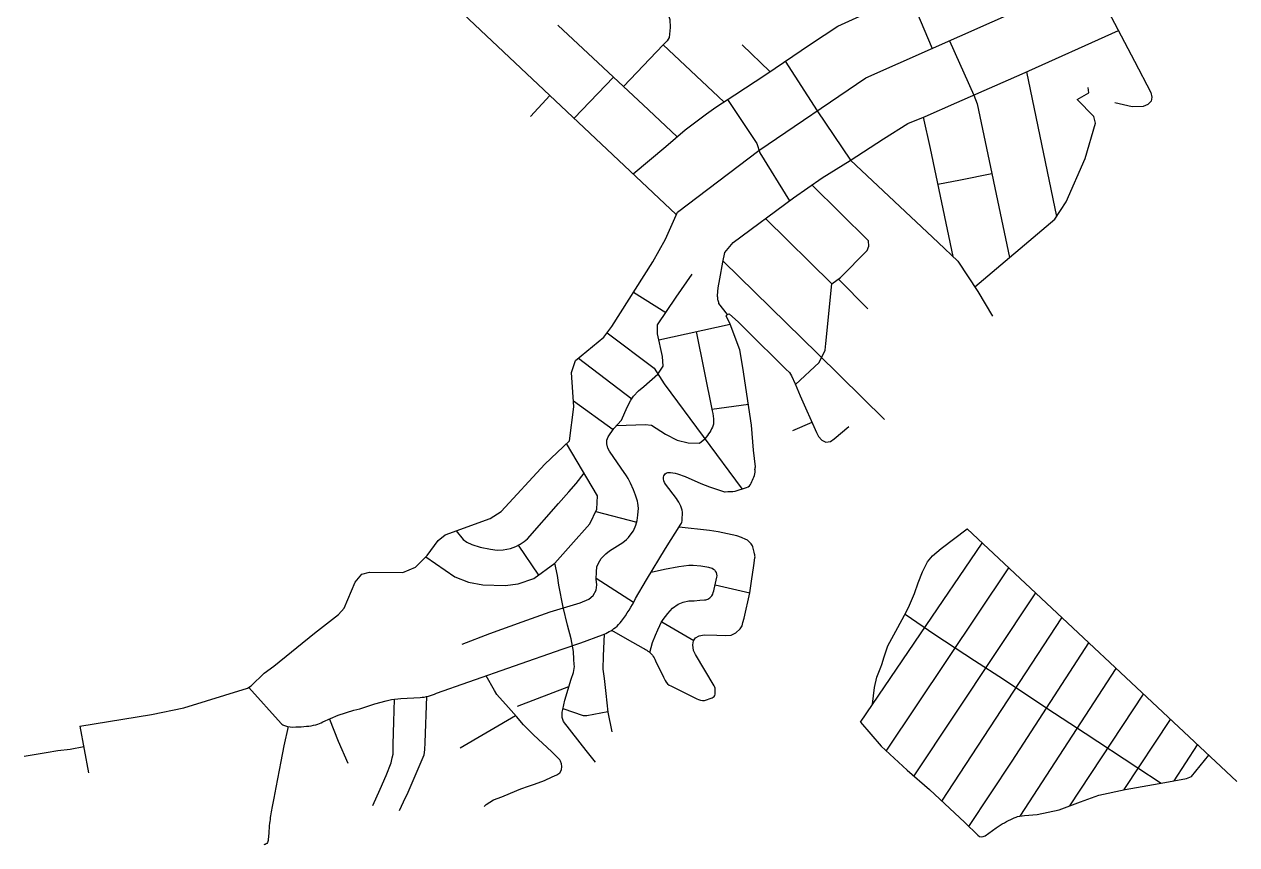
# Model space of a CAD drawing. Extents: x 332434 to 339454, y 7370889 to 7374587.
# Drawn here: x 335482 to 337471, y 7371122 to 7372468 of the extents above; entities that cross this region are included whole.
import ezdxf

# ---------------------------------------------------------------- set-up
doc = ezdxf.new("R2010")
doc.units = 0
doc.header["$MEASUREMENT"] = 0
for name, color, linetype in [('MCT -  RUA GREGÓRIO DE MATOS', 6, 'CONTINUOUS'), ('MCT -  RUA GUANAMBY', 1, 'CONTINUOUS'), ('MCT -  RUA GUARAPÉ', 1, 'CONTINUOUS'), ('MCT - AVENIDA GUATEMALA', 2, 'CONTINUOUS'), ('MCT - AVENIDA MONTEMOR', 1, 'CONTINUOUS'), ('MCT - AVENIDA VITÓRIA', 8, 'CONTINUOUS'), ('MCT - ESTRADA', 6, 'CONTINUOUS'), ('MCT - ESTRADA DO PONEY CLUB', 5, 'CONTINUOUS'), ('MCT - PASSAGEM DIAMANTE', 3, 'CONTINUOUS'), ('MCT - PASSAGEM TURMALINA', 4, 'CONTINUOUS'), ('MCT - RUA 1', 3, 'CONTINUOUS'), ('MCT - RUA 57', 1, 'CONTINUOUS'), ('MCT - RUA BRAZ CUBAS', 8, 'CONTINUOUS'), ('MCT - RUA CAMILA DE ALMEIDA BORGES', 6, 'CONTINUOUS'), ('MCT - RUA CANDÉ', 8, 'CONTINUOUS'), ('MCT - RUA CAPITÃO CARLOS LAMARCA', 8, 'CONTINUOUS'), ('MCT - RUA CHICO MENDES', 3, 'CONTINUOUS'), ('MCT - RUA CORONEL BONIFÁCIO CARVALHO', 2, 'CONTINUOUS'), ('MCT - RUA DEPUTADO CARLOS MARIGHELLA', 2, 'CONTINUOUS'), ('MCT - RUA DOS CAÇADORES', 1, 'CONTINUOUS'), ('MCT - RUA DOS COCAIS', 3, 'CONTINUOUS'), ('MCT - RUA DOS EDUCANDÁRIOS', 1, 'CONTINUOUS'), ('MCT - RUA DOS INGAZEIROS', 3, 'CONTINUOUS'), ('MCT - RUA DOS JATOBÁS', 4, 'CONTINUOUS'), ('MCT - RUA DOS JEQUITIBÁS', 5, 'CONTINUOUS'), ('MCT - RUA DOS NAVEGANTES', 6, 'CONTINUOUS'), ('MCT - RUA DOS PESCADORES', 3, 'CONTINUOUS'), ('MCT - RUA DOS PINHAIS', 1, 'CONTINUOUS'), ('MCT - RUA DOS VELEIROS', 4, 'CONTINUOUS'), ('MCT - RUA EDSON ROBERTO VISMARA', 2, 'CONTINUOUS'), ('MCT - RUA ELIZABETH LOBO GARCIA', 4, 'CONTINUOUS'), ("MCT - RUA HERBERT DE SOUZA ''BETINHO''", 1, 'CONTINUOUS'), ('MCT - RUA IPÊ AMARELO', 2, 'CONTINUOUS'), ('MCT - RUA JOSUÉ DE CASTRO', 6, 'CONTINUOUS'), ('MCT - RUA LUCIDALVA DA SILVA', 6, 'CONTINUOUS'), ('MCT - RUA LUZIA DA COSTA BATISTA', 8, 'CONTINUOUS'), ('MCT - RUA MARGARIDA MARIA ALVES', 5, 'CONTINUOUS'), ('MCT - RUA MARIA DA PENHA N. E SILVA', 4, 'CONTINUOUS'), ('MCT - RUA NELSON PIZSOLITTO', 8, 'CONTINUOUS'), ('MCT - RUA NILSON DE SOUZA', 3, 'CONTINUOUS'), ('MCT - RUA NORA ASTORGA', 5, 'CONTINUOUS'), ('MCT - RUA NOSSA SENHORA DE GUADALUPE', 4, 'CONTINUOUS'), ('MCT - RUA PADRE DAMIÃO CALIXTO TRAJANO', 2, 'CONTINUOUS'), ('MCT - RUA PAINEIRAS', 6, 'CONTINUOUS'), ('MCT - RUA PAU BRASIL', 8, 'CONTINUOUS'), ('MCT - RUA PAULO FREIRE', 5, 'CONTINUOUS'), ('MCT - RUA RITA MENDES DE OLIVEIRA', 1, 'CONTINUOUS'), ('MCT - RUA SANTA MARTINS', 1, 'CONTINUOUS'), ('MCT - RUA SEBASTIANA REGACCINI SIMÃO', 6, 'CONTINUOUS'), ('MCT - RUA SEBASTIÃO PACHECO', 4, 'CONTINUOUS'), ('MCT - RUA SEBASTIÃO RODRIGUES', 3, 'CONTINUOUS'), ('MCT - RUA SHEILA DE MELLO SOBRAL', 4, 'CONTINUOUS'), ('MCT - RUA SÃO CRISTÓVÃO', 3, 'CONTINUOUS'), ('MCT - RUA SÃO JOSÉ OPERÁRIO', 5, 'CONTINUOUS'), ('MCT - RUA SÃO SIMÃO', 5, 'CONTINUOUS'), ('MCT - RUA SÍLVIO DE LIMA', 1, 'CONTINUOUS'), ('MCT - RUA TERESA BARBOSA DE OLIVEIRA', 2, 'CONTINUOUS'), ('MCT - RUA TOM JOBIM', 5, 'CONTINUOUS'), ('MCT - RUA TUPINAMBÁS', 4, 'CONTINUOUS'), ('MCT - RUA VINÍCIUS DE MORAIS', 1, 'CONTINUOUS'), ('MCT - RUA VÂNIA SILVA SANTOS', 1, 'CONTINUOUS'), ('MCT - RUA XAPURÍ', 8, 'CONTINUOUS'), ('MCT - VIELA 1', 5, 'CONTINUOUS'), ('MCT - VIELA 13', 3, 'CONTINUOUS'), ('MCT - VIELA 15', 1, 'CONTINUOUS'), ('MCT - VIELA 17', 3, 'CONTINUOUS'), ('MCT - VIELA 18', 2, 'CONTINUOUS'), ('MCT - VIELA 3', 2, 'CONTINUOUS'), ('MCT - VIELA 4', 2, 'CONTINUOUS'), ('MCT - VIELA 7', 4, 'CONTINUOUS'), ('MCT - VIELA 8', 5, 'CONTINUOUS'), ('MCT - VIELA 9', 8, 'CONTINUOUS')]:
    doc.layers.add(name, color=color, linetype=linetype)

msp = doc.modelspace()

# ---------------------------------------------------------------- linework, layer by layer
at = {"layer": 'MCT -  RUA GREGÓRIO DE MATOS', "color": 0, "linetype": 'Continuous'}
msp.add_lwpolyline([(336584, 7371963.8), (336610.7, 7371833.9, -0.044765), (336612.8, 7371816.2, -0.108482), (336612.1, 7371810.4, -0.10005), (336598.6, 7371788.2)], format="xyb", dxfattribs=at)
at = {"layer": 'MCT -  RUA GUANAMBY', "color": 0, "linetype": 'Continuous'}
msp.add_lwpolyline([(336383.1, 7371850.5), (336448.3, 7371803.4)], dxfattribs=at)
at = {"layer": 'MCT -  RUA GUARAPÉ', "color": 0, "linetype": 'Continuous'}
msp.add_lwpolyline([(336053.9, 7371186.4), (336066.2, 7371213.4), (336076, 7371235.4), (336084.2, 7371256.3), (336085.9, 7371264.7), (336087.3, 7371270.7), (336087.4, 7371286.9), (336088.3, 7371323.7), (336089.2, 7371360.9)], dxfattribs=at)
at = {"layer": 'MCT - AVENIDA GUATEMALA', "color": 0, "linetype": 'Continuous'}
msp.add_lwpolyline([(336853.6, 7371323.3), (336887.5, 7371283.8), (336930.5, 7371244.3), (336966.9, 7371212.8), (337024.9, 7371158.3), (337046.2, 7371137.6, 0.37068), (337058.2, 7371136.9), (337076.5, 7371149.7, -0.046865), (337103.8, 7371165.1, -0.011933), (337111.2, 7371168.2), (337122.6, 7371170.2), (337143.6, 7371171.9), (337179.8, 7371179.4), (337214.5, 7371192.4), (337244.9, 7371203.2), (337287.7, 7371212.8), (337353.2, 7371224.4), (337388.3, 7371230.6), (337396.6, 7371234), (337425.1, 7371268.8)], format="xyb", dxfattribs=at)
at = {"layer": 'MCT - AVENIDA MONTEMOR', "color": 0, "linetype": 'Continuous'}
msp.add_lwpolyline([(337028.5, 7371640.3), (337470.9, 7371225.9)], dxfattribs=at)
at = {"layer": 'MCT - AVENIDA VITÓRIA', "color": 0, "linetype": 'Continuous'}
msp.add_lwpolyline([(336926.8, 7371500.2), (336975.5, 7371466.9), (337041, 7371424.5), (337088.6, 7371393.7), (337159.3, 7371346.1), (337222.5, 7371305.1), (337307, 7371249.5), (337346.8, 7371223.3)], dxfattribs=at)
at = {"layer": 'MCT - ESTRADA', "color": 0, "linetype": 'Continuous'}
msp.add_lwpolyline([(335914.9, 7371316), (335908.2, 7371284.5), (335902.8, 7371258.4), (335894.7, 7371216.1), (335891.5, 7371198.2), (335888.4, 7371182.1, 0.014163), (335884.5, 7371157.2, 0.02694), (335883.2, 7371140.9), (335882.5, 7371130.9, -0.148894), (335879.9, 7371124.1, -0.14327), (335875, 7371122, 45.576709)], format="xyb", dxfattribs=at)
at = {"layer": 'MCT - ESTRADA DO PONEY CLUB', "color": 0, "linetype": 'Continuous'}
msp.add_lwpolyline([(335573.6, 7371316.3), (335690.7, 7371335.7), (335743.9, 7371346.5), (335848.3, 7371379.1), (335854.4, 7371382.5), (335875.7, 7371403.3), (335891.5, 7371414.9), (335958.2, 7371469), (335997.4, 7371499.5), (336007, 7371510.2), (336025.2, 7371552.7), (336036, 7371565.9), (336048.5, 7371569.3), (336102.9, 7371568.6), (336123.8, 7371577.2), (336142.9, 7371596.6), (336161.2, 7371621), (336172.3, 7371630.6), (336246.3, 7371657.5), (336264.3, 7371668.6), (336336.1, 7371746.4), (336376.5, 7371784.9), (336383.8, 7371840.2), (336379.9, 7371896.7), (336386.1, 7371916.4), (336433, 7371954.6), (336446.1, 7371972.1), (336513, 7372078.1), (336534, 7372115.5), (336553.4, 7372159.7), (336687.2, 7372260.8), (336862.7, 7372380.3), (337122.8, 7372495.4)], dxfattribs=at)
at = {"layer": 'MCT - PASSAGEM DIAMANTE', "color": 0, "linetype": 'Continuous'}
msp.add_lwpolyline([(335482.2, 7371267.2), (335517.9, 7371273.2), (335537.1, 7371276.4), (335557.3, 7371279), (335579.7, 7371283.4)], dxfattribs=at)
at = {"layer": 'MCT - PASSAGEM TURMALINA', "color": 0, "linetype": 'Continuous'}
msp.add_lwpolyline([(335573.6, 7371316.3), (335587.6, 7371240.2)], dxfattribs=at)
at = {"layer": 'MCT - RUA 1', "color": 0, "linetype": 'Continuous'}
msp.add_lwpolyline([(336312.5, 7372317), (336344.5, 7372351)], dxfattribs=at)
at = {"layer": 'MCT - RUA 57', "color": 0, "linetype": 'Continuous'}
msp.add_lwpolyline([(336659.7, 7372434.3), (336705.1, 7372390.5)], dxfattribs=at)
at = {"layer": 'MCT - RUA BRAZ CUBAS', "color": 0, "linetype": 'Continuous'}
msp.add_lwpolyline([(336521.5, 7371894.2), (336529.9, 7371907), (336528.9, 7371922.8), (336520.6, 7371960.4), (336520.6, 7371975.1), (336551.7, 7372020.5), (336577.9, 7372058.2)], dxfattribs=at)
at = {"layer": 'MCT - RUA CAMILA DE ALMEIDA BORGES', "color": 0, "linetype": 'Continuous'}
msp.add_lwpolyline([(336505, 7372561.1), (336536.2, 7372490.9), (336541.2, 7372475.8), (336541.6, 7372462.5), (336540.1, 7372446.3), (336536.5, 7372440.8), (336530, 7372434.1)], dxfattribs=at)
at = {"layer": 'MCT - RUA CANDÉ', "color": 0, "linetype": 'Continuous'}
msp.add_lwpolyline([(336291.3, 7371349.5), (336375.6, 7371381.4)], dxfattribs=at)
at = {"layer": 'MCT - RUA CAPITÃO CARLOS LAMARCA', "color": 0, "linetype": 'Continuous'}
msp.add_lwpolyline([(336200.7, 7371451.2), (336246, 7371468.6), (336298.8, 7371487.7), (336344.6, 7371503.9), (336344.6, 7371503.9), (336366.5, 7371510.6)], dxfattribs=at)
at = {"layer": 'MCT - RUA CHICO MENDES', "color": 0, "linetype": 'Continuous'}
msp.add_lwpolyline([(336357.4, 7372466.7), (336505.9, 7372327.8), (336552.9, 7372283.4)], dxfattribs=at)
at = {"layer": 'MCT - RUA CORONEL BONIFÁCIO CARVALHO', "color": 0, "linetype": 'Continuous'}
msp.add_lwpolyline([(336391, 7371920.4), (336478.6, 7371853.7)], dxfattribs=at)
at = {"layer": 'MCT - RUA DEPUTADO CARLOS MARIGHELLA', "color": 0, "linetype": 'Continuous'}
msp.add_lwpolyline([(336140.8, 7371594.4), (336188.3, 7371561.6), (336210.9, 7371552.9), (336234.4, 7371548.2), (336271.1, 7371547.1), (336292.4, 7371550.3), (336317.8, 7371558.7), (336352.2, 7371584.1), (336352.2, 7371584.1)], dxfattribs=at)
at = {"layer": 'MCT - RUA DOS CAÇADORES', "color": 0, "linetype": 'Continuous'}
msp.add_lwpolyline([(336366.5, 7371510.6), (336394, 7371518.9), (336408.1, 7371524.8), (336415.5, 7371531), (336420.1, 7371539.7), (336421.3, 7371548.6), (336420.3, 7371557.6), (336420.8, 7371569.7), (336421.6, 7371577.8), (336424, 7371584.2), (336428.5, 7371591.6), (336436.1, 7371599.2), (336442.3, 7371604), (336464.1, 7371618), (336469.8, 7371622.8), (336473.4, 7371626.1), (336477.9, 7371631.9), (336481.3, 7371636.8), (336485.4, 7371646.3), (336487.5, 7371653.8), (336488.8, 7371662.9), (336489.7, 7371674), (336488.6, 7371682.2), (336487.9, 7371685.8), (336484.6, 7371695.6), (336481.7, 7371704.2), (336476.7, 7371715), (336472.6, 7371722.8), (336470.1, 7371727.3), (336461.5, 7371739.6), (336442, 7371767.5), (336439.6, 7371772.7), (336437.6, 7371779.8), (336438, 7371786), (336439.7, 7371791), (336449.4, 7371805), (336461.7, 7371818.6), (336471.1, 7371839.8), (336477, 7371851.3), (336481.5, 7371857.9), (336489.7, 7371866.9), (336498.3, 7371873.8), (336521.5, 7371894.2)], dxfattribs=at)
at = {"layer": 'MCT - RUA DOS COCAIS', "color": 0, "linetype": 'Continuous'}
msp.add_lwpolyline([(337286.1, 7371212.5), (337286.1, 7371212.5), (337362.4, 7371327.5)], dxfattribs=at)
at = {"layer": 'MCT - RUA DOS EDUCANDÁRIOS', "color": 0, "linetype": 'Continuous'}
msp.add_lwpolyline([(337368.4, 7371227.1), (337368.4, 7371227.1), (337406.6, 7371286.1)], dxfattribs=at)
at = {"layer": 'MCT - RUA DOS INGAZEIROS', "color": 0, "linetype": 'Continuous'}
msp.add_lwpolyline([(336853.6, 7371323.3), (336952, 7371467.8), (336952, 7371467.8), (337053.3, 7371617)], dxfattribs=at)
at = {"layer": 'MCT - RUA DOS JATOBÁS', "color": 0, "linetype": 'Continuous'}
msp.add_lwpolyline([(336873.7, 7371352.8), (336876.7, 7371379.8), (336880.5, 7371397), (336887, 7371413.2), (336888.7, 7371417.6), (336892.8, 7371430.5), (336895.8, 7371440.2), (336898.8, 7371448.4), (336915, 7371478.3), (336926, 7371498.7), (336932.7, 7371511.4), (336942.4, 7371534.1), (336948.2, 7371551.5), (336955.6, 7371569.8), (336963.9, 7371586.1), (336972, 7371595.9), (336986.2, 7371608.2), (337028.5, 7371640.3)], dxfattribs=at)
msp.add_lwpolyline([(337029.7, 7371641.3), (337029.7, 7371641.3), (337029.7, 7371641.3)], close=True, dxfattribs=at)
at = {"layer": 'MCT - RUA DOS JEQUITIBÁS', "color": 0, "linetype": 'Continuous'}
msp.add_lwpolyline([(337115.6, 7371169), (337115.6, 7371169), (337115.6, 7371169), (337273.3, 7371410.9)], dxfattribs=at)
at = {"layer": 'MCT - RUA DOS NAVEGANTES', "color": 0, "linetype": 'Continuous'}
msp.add_lwpolyline([(336508, 7371437.5), (336512.4, 7371453.6), (336517.5, 7371465.9), (336521.4, 7371474.8), (336524.6, 7371481.6), (336527.1, 7371486.5), (336530.3, 7371491.3), (336537.7, 7371501.5), (336545.3, 7371510), (336554.7, 7371516.7), (336562.8, 7371520.2), (336572.3, 7371522.2), (336580.8, 7371522.4), (336590.1, 7371523.2), (336598.1, 7371523.7, 0.119832), (336605.3, 7371526, 0.12307), (336610, 7371530.6, 0.096476), (336613.8, 7371541.2), (336618.2, 7371560.8, 0.217676), (336616.2, 7371570.8, 0.135616), (336612.7, 7371573.5), (336610.3, 7371575.1), (336605.2, 7371576.7), (336592, 7371578.9), (336579.4, 7371580.3), (336572.5, 7371580.2), (336572.5, 7371580.2), (336572.5, 7371580.2), (336556.1, 7371578.2), (336532.2, 7371573.4), (336510.6, 7371568.5)], format="xyb", dxfattribs=at)
at = {"layer": 'MCT - RUA DOS PESCADORES', "color": 0, "linetype": 'Continuous'}
msp.add_lwpolyline([(336433.6, 7371467.6), (336431.8, 7371432.2), (336431.1, 7371410), (336433.4, 7371394.6), (336436.2, 7371370.4), (336439.4, 7371339.8), (336446.1, 7371307.2)], dxfattribs=at)
at = {"layer": 'MCT - RUA DOS PINHAIS', "color": 0, "linetype": 'Continuous'}
msp.add_lwpolyline([(337140.8, 7371535.1), (336941.1, 7371235.1)], dxfattribs=at)
at = {"layer": 'MCT - RUA DOS VELEIROS', "color": 0, "linetype": 'Continuous'}
msp.add_lwpolyline([(336635.5, 7371992), (336638.3, 7371993), (336653.5, 7371979.1), (336683.3, 7371949.6), (336714.3, 7371919.2), (336731.6, 7371902.2), (336737.4, 7371896.5), (336740.6, 7371891.5), (336746.6, 7371878.4), (336754.7, 7371858.7), (336781.5, 7371798.4), (336784.7, 7371791.6), (336790.3, 7371785.9), (336797, 7371782.7), (336804.5, 7371783.7), (336810.4, 7371787.9), (336834.6, 7371808.3)], dxfattribs=at)
at = {"layer": 'MCT - RUA EDSON ROBERTO VISMARA', "color": 0, "linetype": 'Continuous'}
msp.add_lwpolyline([(336628.3, 7372079.2), (336783.9, 7371927.5), (336893, 7371819.9)], dxfattribs=at)
at = {"layer": 'MCT - RUA ELIZABETH LOBO GARCIA', "color": 0, "linetype": 'Continuous'}
msp.add_lwpolyline([(335850.3, 7371380.2), (335903.3, 7371321.2, 0.138031), (335909.3, 7371317.4, 0.086183), (335927.4, 7371315.2, 0.006447), (335944.9, 7371316.3, 0.044675), (335960.7, 7371318.9, 0.067924), (335972.1, 7371323.6), (335997.2, 7371334.8), (336022.6, 7371342.6), (336032.5, 7371345), (336057, 7371353.2), (336075.6, 7371358.2), (336084.6, 7371360.5), (336099.6, 7371361.7), (336131.4, 7371363.6, 0.096676), (336158.1, 7371370.5), (336211.4, 7371389.2), (336286.4, 7371415.4), (336364.4, 7371442.8), (336395.3, 7371453.2), (336430.4, 7371466.4, 0.078493), (336451.8, 7371478.5, 0.06392), (336461.8, 7371488.8, 0.045434), (336484.8, 7371526.1), (336502.9, 7371556.6), (336534.2, 7371607.9), (336534.2, 7371607.9), (336559.2, 7371647.7, 0.122875), (336561.4, 7371655.4, -0.002708), (336561.7, 7371664.5, 0.122846), (336559.1, 7371677.4, 0.025977), (336552, 7371690.3), (336533.8, 7371713.6, -0.217751), (336530.9, 7371725.2, -0.180978), (336534.9, 7371731.6, -0.098278), (336538, 7371732.8, -0.147861)], format="xyb", dxfattribs=at)
at = {"layer": "MCT - RUA HERBERT DE SOUZA ''BETINHO''", "color": 0, "linetype": 'Continuous'}
msp.add_lwpolyline([(336956.6, 7372315.6), (336968.1, 7372264.2), (337005.2, 7372087.2)], dxfattribs=at)
at = {"layer": 'MCT - RUA IPÊ AMARELO', "color": 0, "linetype": 'Continuous'}
msp.add_lwpolyline([(336896.1, 7371275.8), (336896.1, 7371275.8), (336896.1, 7371275.8), (336896.1, 7371275.8), (336896.1, 7371275.8), (337096.9, 7371576.2)], dxfattribs=at)
at = {"layer": 'MCT - RUA JOSUÉ DE CASTRO', "color": 0, "linetype": 'Continuous'}
msp.add_lwpolyline([(336419.4, 7371257.4), (336403.7, 7371276.4), (336366.8, 7371324.2), (336364.6, 7371330.8), (336364.6, 7371339.6), (336365.3, 7371343.9), (336368.9, 7371359.2), (336379.3, 7371393.6), (336383, 7371404.5), (336384.5, 7371414.2), (336384.4, 7371417.5), (336383.6, 7371426.7), (336383, 7371438.8), (336379.1, 7371459.7), (336373.4, 7371482.4), (336366.2, 7371511.8), (336358.9, 7371547.7), (336356.6, 7371563.7), (336352.2, 7371584.1), (336378.6, 7371613.3), (336409.9, 7371648.7), (336421.2, 7371672.3), (336422.2, 7371694.5), (336371.8, 7371780.4)], dxfattribs=at)
at = {"layer": 'MCT - RUA LUCIDALVA DA SILVA', "color": 0, "linetype": 'Continuous'}
msp.add_lwpolyline([(336635.5, 7371992), (336635.5, 7371992), (336635.5, 7371992), (336621.7, 7372010.2, -0.021307), (336619.9, 7372016.2, -0.011866), (336619.3, 7372023), (336620.6, 7372035.5), (336623.3, 7372050.3), (336628.1, 7372078), (336631.4, 7372093.8), (336644.7, 7372110.2), (336744.1, 7372183.4), (336744.1, 7372183.4), (336790.7, 7372216.3), (336836.8, 7372244.6), (336891.7, 7372280), (336931.3, 7372305.4), (336959.9, 7372317), (337012, 7372339.5), (337118.8, 7372386.8), (337276.8, 7372457.8)], format="xyb", dxfattribs=at)
at = {"layer": 'MCT - RUA LUZIA DA COSTA BATISTA', "color": 0, "linetype": 'Continuous'}
msp.add_lwpolyline([(336837.6, 7372245.2), (336981.1, 7372110.1), (337013.3, 7372079.6), (337046.2, 7372029.6), (337070.3, 7371989.2)], dxfattribs=at)
at = {"layer": 'MCT - RUA MARGARIDA MARIA ALVES', "color": 0, "linetype": 'Continuous'}
msp.add_lwpolyline([(336538, 7371732.8, -0.079157), (336553.5, 7371730.5), (336566.4, 7371726.2), (336591.9, 7371714.9), (336606.1, 7371709), (336629, 7371701.6, 0.090547), (336632.1, 7371701.1, -0.00208), (336648.5, 7371701.9), (336666.9, 7371708, 0.213547), (336674.7, 7371715.2, -0.003849), (336679.1, 7371725.3, 0.133497), (336680.8, 7371736, -0.129407), (336681.7, 7371742), (336678.2, 7371769.5), (336675.1, 7371810.1), (336660.7, 7371905), (336655.9, 7371933.7), (336639.8, 7371976.2), (336633.5, 7371989.8), (336635.5, 7371992)], format="xyb", dxfattribs=at)
at = {"layer": 'MCT - RUA MARIA DA PENHA N. E SILVA', "color": 0, "linetype": 'Continuous'}
msp.add_lwpolyline([(336438.4, 7371961.8), (336515.2, 7371903.9), (336532, 7371878), (336659.7, 7371705.6)], dxfattribs=at)
at = {"layer": 'MCT - RUA NELSON PIZSOLITTO', "color": 0, "linetype": 'Continuous'}
msp.add_lwpolyline([(336635.7, 7372344.5), (336639.9, 7372338.1), (336683.5, 7372272.4), (336688.5, 7372257.3), (336688.5, 7372257.3), (336737.4, 7372178.4)], dxfattribs=at)
at = {"layer": 'MCT - RUA NILSON DE SOUZA', "color": 0, "linetype": 'Continuous'}
msp.add_lwpolyline([(336697.9, 7372149.3), (336807, 7372042.1)], dxfattribs=at)
at = {"layer": 'MCT - RUA NORA ASTORGA', "color": 0, "linetype": 'Continuous'}
msp.add_lwpolyline([(336445.6, 7371474), (336471.3, 7371459.5), (336497.3, 7371444.6, -0.016672), (336505, 7371439.8, -0.163979), (336517.3, 7371424), (336530.8, 7371397.1), (336533.6, 7371391.4, 0.180541), (336542.9, 7371382.5), (336585.2, 7371361.5, 0.11301), (336597.9, 7371358.5), (336610.4, 7371363, 0.264078), (336615.4, 7371368.8), (336615.4, 7371378.8, 0.17746), (336614, 7371382.5), (336583.4, 7371434.2), (336580, 7371440.8), (336578.6, 7371450.1), (336580.1, 7371456.7), (336583.3, 7371461.3), (336589.3, 7371464.5), (336597.4, 7371466.3), (336618.4, 7371465.9), (336632, 7371465.4), (336641.5, 7371466.1), (336649.3, 7371469.7), (336656.2, 7371476), (336659.5, 7371481.4), (336661, 7371486.9), (336662.9, 7371493.9), (336672.3, 7371535.1), (336675.2, 7371554.7), (336679, 7371579.9), (336680.7, 7371592.9, 0.10707), (336680.1, 7371599.5, -0.02342), (336677.7, 7371608.7, 0.126454), (336674.4, 7371615.5, 0.008042), (336670.8, 7371619.6, 0.153186), (336665.7, 7371622.6), (336658.8, 7371626.1), (336651.2, 7371628.7), (336620.5, 7371635.2), (336606.3, 7371637.6), (336606.3, 7371637.6), (336606.3, 7371637.6), (336556.4, 7371643.2)], format="xyb", dxfattribs=at)
at = {"layer": 'MCT - RUA NOSSA SENHORA DE GUADALUPE', "color": 0, "linetype": 'Continuous'}
msp.add_lwpolyline([(336480.7, 7372222.8), (336480.7, 7372222.8), (336534.6, 7372267.8), (336566.2, 7372294.8), (336601.1, 7372320.9), (336616.6, 7372331.9), (336647.5, 7372352.3), (336698.4, 7372385.9), (336771.8, 7372435.6), (336816.6, 7372464.8), (336846.9, 7372478.7), (336931.9, 7372515.4), (337020.2, 7372555.1), (337035.8, 7372567.9), (337053.4, 7372591.2), (337088.9, 7372636.9)], dxfattribs=at)
at = {"layer": 'MCT - RUA PADRE DAMIÃO CALIXTO TRAJANO', "color": 0, "linetype": 'Continuous'}
msp.add_lwpolyline([(336192.6, 7372494), (336551.7, 7372156)], dxfattribs=at)
at = {"layer": 'MCT - RUA PAINEIRAS', "color": 0, "linetype": 'Continuous'}
msp.add_lwpolyline([(337031.7, 7371151.7), (337031.7, 7371151.7), (337102.4, 7371259), (337102.4, 7371259), (337102.4, 7371259), (337102.4, 7371259), (337228.3, 7371453.1)], dxfattribs=at)
at = {"layer": 'MCT - RUA PAU BRASIL', "color": 0, "linetype": 'Continuous'}
msp.add_lwpolyline([(336987.4, 7371193.5), (337184.2, 7371494.5)], dxfattribs=at)
at = {"layer": 'MCT - RUA PAULO FREIRE', "color": 0, "linetype": 'Continuous'}
msp.add_lwpolyline([(336817.5, 7372049.7), (336865.8, 7372001.2)], dxfattribs=at)
at = {"layer": 'MCT - RUA RITA MENDES DE OLIVEIRA', "color": 0, "linetype": 'Continuous'}
msp.add_lwpolyline([(336589.5, 7372779.6), (336932.7, 7372522), (336945.5, 7372488.9), (336971.3, 7372428.4)], dxfattribs=at)
at = {"layer": 'MCT - RUA SANTA MARTINS', "color": 0, "linetype": 'Continuous'}
msp.add_lwpolyline([(337232.6, 7372542), (337303, 7372407.8), (337330.1, 7372356.2), (337331.4, 7372348.2), (337330.6, 7372342), (337325.2, 7372336.2), (337317.5, 7372332.9), (337299.3, 7372332.8), (337270.9, 7372339.2)], dxfattribs=at)
at = {"layer": 'MCT - RUA SEBASTIANA REGACCINI SIMÃO', "color": 0, "linetype": 'Continuous'}
msp.add_lwpolyline([(336196.9, 7371280.9), (336288, 7371333.9)], dxfattribs=at)
at = {"layer": 'MCT - RUA SEBASTIÃO PACHECO', "color": 0, "linetype": 'Continuous'}
msp.add_lwpolyline([(336807, 7372042.1), (336821.2, 7372052.4), (336864.5, 7372096.7), (336867.7, 7372104.1), (336866.8, 7372112.8), (336774, 7372204.4), (336774, 7372204.4)], dxfattribs=at)
at = {"layer": 'MCT - RUA SEBASTIÃO RODRIGUES', "color": 0, "linetype": 'Continuous'}
msp.add_lwpolyline([(336097.6, 7371178.4), (336107.3, 7371199.5), (336110.1, 7371204.7), (336138.1, 7371269.4), (336139.1, 7371277.7), (336139.5, 7371289.9), (336142.3, 7371365.1)], dxfattribs=at)
at = {"layer": 'MCT - RUA SHEILA DE MELLO SOBRAL', "color": 0, "linetype": 'Continuous'}
msp.add_lwpolyline([(337000, 7372441.1), (337039.5, 7372351.7), (337045.3, 7372337.4), (337098.4, 7372085.4)], dxfattribs=at)
at = {"layer": 'MCT - RUA SÃO CRISTÓVÃO', "color": 0, "linetype": 'Continuous'}
msp.add_lwpolyline([(336454, 7371810), (336500.4, 7371811.7), (336511.2, 7371810.4), (336534.1, 7371795.5), (336553.3, 7371785.7), (336571.1, 7371781.3), (336589.6, 7371781.1), (336598.6, 7371788.2)], dxfattribs=at)
at = {"layer": 'MCT - RUA SÃO JOSÉ OPERÁRIO', "color": 0, "linetype": 'Continuous'}
msp.add_lwpolyline([(337125.9, 7372389.9), (337175.5, 7372152.6)], dxfattribs=at)
at = {"layer": 'MCT - RUA SÃO SIMÃO', "color": 0, "linetype": 'Continuous'}
msp.add_lwpolyline([(336236.4, 7371184.9), (336239.8, 7371187.9), (336252.1, 7371195.5), (336265.3, 7371200.5), (336290.1, 7371211), (336296.6, 7371213.7), (336309, 7371217.9), (336318.9, 7371221.5), (336335.4, 7371227.3), (336348.3, 7371233.2), (336355.9, 7371236.7), (336360.4, 7371239.8), (336363.2, 7371244.8), (336363.9, 7371250.2), (336363.2, 7371254.9), (336361.7, 7371259.2), (336360.8, 7371261.2), (336355.9, 7371266.4), (336347.6, 7371274.3), (336317.2, 7371302.4), (336301, 7371318.5), (336289.4, 7371332.3), (336276.7, 7371347), (336257.4, 7371368.3), (336253.4, 7371375.1), (336239.7, 7371399.1)], dxfattribs=at)
at = {"layer": 'MCT - RUA SÍLVIO DE LIMA', "color": 0, "linetype": 'Continuous'}
msp.add_lwpolyline([(336190.6, 7371637.2), (336202, 7371622.7), (336207.9, 7371618.4), (336216.2, 7371614.4), (336230.1, 7371610.1), (336246.8, 7371607), (336258, 7371605.3), (336267.7, 7371606.1), (336279.9, 7371608.2), (336288.4, 7371611.5), (336295.8, 7371615.4), (336302.1, 7371619.4), (336307.7, 7371623.7), (336307.7, 7371623.7), (336307.7, 7371623.7), (336358.7, 7371681.8), (336358.7, 7371681.8), (336358.7, 7371681.8), (336358.7, 7371681.8), (336375.4, 7371700.8), (336375.4, 7371700.8), (336387.4, 7371714.8), (336400.6, 7371731.4)], dxfattribs=at)
at = {"layer": 'MCT - RUA TERESA BARBOSA DE OLIVEIRA', "color": 0, "linetype": 'Continuous'}
msp.add_lwpolyline([(337041.2, 7372037.1), (337041.2, 7372037.1), (337172.8, 7372148.1), (337172.8, 7372148.1), (337190.9, 7372176.9), (337222.5, 7372248.1), (337239.1, 7372305.8), (337236.5, 7372316.9), (337209, 7372344.5), (337228.4, 7372355.4), (337227.2, 7372364.4)], dxfattribs=at)
at = {"layer": 'MCT - RUA TOM JOBIM', "color": 0, "linetype": 'Continuous'}
msp.add_lwpolyline([(336465.3, 7372365.8), (336530, 7372434.1), (336530, 7372434.1), (336629.7, 7372340.6)], dxfattribs=at)
at = {"layer": 'MCT - RUA TUPINAMBÁS', "color": 0, "linetype": 'Continuous'}
msp.add_lwpolyline([(337197, 7371185.8), (337317.8, 7371369.3)], dxfattribs=at)
at = {"layer": 'MCT - RUA VINÍCIUS DE MORAIS', "color": 0, "linetype": 'Continuous'}
msp.add_lwpolyline([(336747.1, 7371877.1), (336786.1, 7371913.4), (336795.6, 7371933.2), (336797.1, 7371944.6), (336807, 7372042.1)], dxfattribs=at)
at = {"layer": 'MCT - RUA VÂNIA SILVA SANTOS', "color": 0, "linetype": 'Continuous'}
msp.add_lwpolyline([(336730.4, 7372407.6), (336783, 7372326.1), (336837.6, 7372245.2)], dxfattribs=at)
at = {"layer": 'MCT - RUA XAPURÍ', "color": 0, "linetype": 'Continuous'}
msp.add_lwpolyline([(335982.6, 7371328.3), (335997.1, 7371292.1), (336013.1, 7371255.8)], dxfattribs=at)
at = {"layer": 'MCT - VIELA 1', "color": 0, "linetype": 'Continuous'}
msp.add_lwpolyline([(336774.2, 7371814.8), (336742.3, 7371801.3)], dxfattribs=at)
at = {"layer": 'MCT - VIELA 13', "color": 0, "linetype": 'Continuous'}
msp.add_lwpolyline([(336292.1, 7371613.5), (336325.7, 7371564.4)], dxfattribs=at)
at = {"layer": 'MCT - VIELA 15', "color": 0, "linetype": 'Continuous'}
msp.add_lwpolyline([(336481.6, 7372028.4), (336534.3, 7371995.1)], dxfattribs=at)
at = {"layer": 'MCT - VIELA 17', "color": 0, "linetype": 'Continuous'}
msp.add_lwpolyline([(336420.4, 7371559.6), (336481.7, 7371520.2)], dxfattribs=at)
at = {"layer": 'MCT - VIELA 18', "color": 0, "linetype": 'Continuous'}
msp.add_lwpolyline([(336365.8, 7371345.7), (336399.1, 7371334), (336405.2, 7371333.9), (336439.3, 7371340.4)], dxfattribs=at)
at = {"layer": 'MCT - VIELA 3', "color": 0, "linetype": 'Continuous'}
for points in [[(336383.9, 7372313.9), (336448.5, 7372381.5)], [(336522.9, 7371950.2), (336639.8, 7371976.2)]]:
    msp.add_lwpolyline(points, dxfattribs=at)
at = {"layer": 'MCT - VIELA 4', "color": 0, "linetype": 'Continuous'}
msp.add_lwpolyline([(336610.2, 7371836.6), (336669.9, 7371844.7)], dxfattribs=at)
at = {"layer": 'MCT - VIELA 7', "color": 0, "linetype": 'Continuous'}
msp.add_lwpolyline([(336419.6, 7371668.9), (336486.8, 7371651.1)], dxfattribs=at)
at = {"layer": 'MCT - VIELA 8', "color": 0, "linetype": 'Continuous'}
for points in [[(336980.4, 7372205.5), (337017.6, 7372212.6), (337069.4, 7372223.5)], [(336615.4, 7371548.3), (336672.3, 7371535.4)]]:
    msp.add_lwpolyline(points, dxfattribs=at)
at = {"layer": 'MCT - VIELA 9', "color": 0, "linetype": 'Continuous'}
msp.add_lwpolyline([(336528, 7371487.9), (336580.4, 7371457.1)], dxfattribs=at)

doc.saveas('drawing.dxf')
